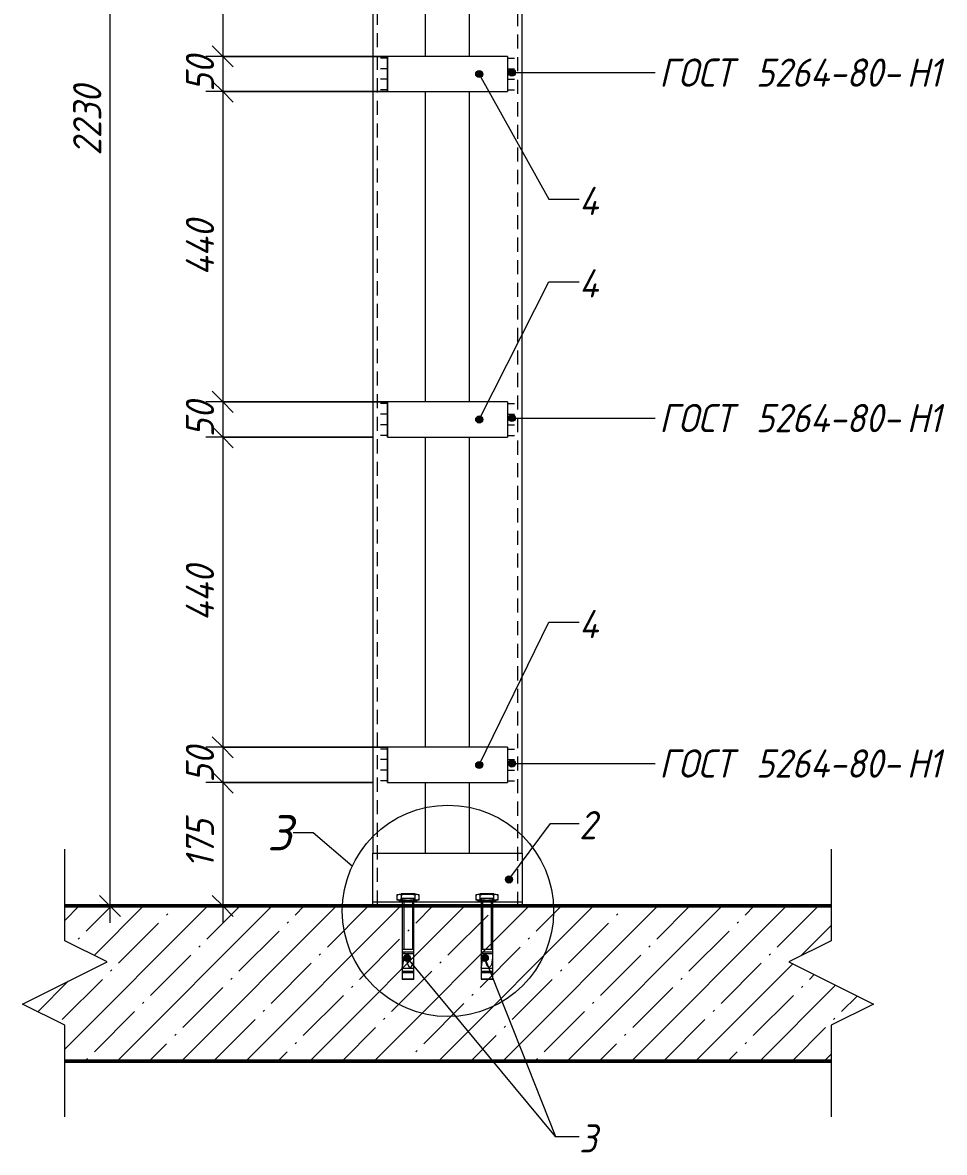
# Model space of a CAD drawing. Header units: millimetres. Extents: x -11164 to -4227, y -523 to 5092.
# Drawn here: x -11103 to -9795, y -480 to 1123 of the extents above; entities that cross this region are included whole.
import ezdxf

# ---------------------------------------------------------------- set-up
doc = ezdxf.new("R2010")
doc.units = ezdxf.units.MM
doc.linetypes.add('200_ШТРИХ_ш1п0_6_', pattern=[32, 20, -12])
for name, color, linetype, lineweight in [('A-ANNO-DIMS', 7, 'Continuous', 9), ('A-ANNO-DIMS-20', 7, 'Continuous', 9), ('A-DETL-1', 7, 'Continuous', 5), ('A-DETL-2', 7, '200_ШТРИХ_ш1п0_6_', 5), ('A-DETL-GENF-1', 7, 'Continuous', 5), ('A-FLOR-FNSH-1', 7, 'Continuous', 50), ('A-FLOR-PATT-1', 7, 'Continuous', 5), ('A-GENM', 7, 'Continuous', 9), ('A-GENM-IDEN', 7, 'Continuous', 9), ('G-ANNO-TEXT', 7, 'Continuous', 9)]:
    doc.layers.add(name, color=color, linetype=linetype, lineweight=lineweight)
doc.styles.add('ISOCPEUR_I', font='isocpeui.ttf', dxfattribs={"width": 0.9, "height": 40})
doc.styles.add('ISOCPEUR_I_1', font='isocpeui.ttf', dxfattribs={"height": 50})
doc.dimstyles.new('ISO-2_0_0_9К_СРЕДНИЙ_1', dxfattribs={"dimscale": 304.8, "dimtxt": 39.839247, "dimasz": 0.098425, "dimexe": 0.07874, "dimexo": 0, "dimgap": 0, "dimtad": 1, "dimdec": 0, "dimzin": 0, "dimdsep": 46, "dimtxsty": 'ISOCPEUR_I', "dimblk1": 'OBLIQUE', "dimblk2": 'OBLIQUE', "dimsah": 1, "dimcen": 0.09, "dimdle": 0.07874, "dimazin": 0, "dimtfac": 1, "dimtdec": 4, "dimtix": 1, "dimtmove": 0, "dimatfit": 3, "dimfxl": 1, "dimtvp": 1, "dimtolj": 1, "dimtzin": 0, "dimarcsym": 2})

# ---------------------------------------------------------------- blocks, each defined once
blk = doc.blocks.new('Стойка_Влож_Полоса боковая - Полоса-27101091-АР1_1_СМ-3')
at = {"layer": 'A-GENM'}
for p, q in [((-10585, 2005), (-10585, 2055)), ((-10415, 2055), (-10585, 2055)), ((-10415, 2055), (-10415, 2005)), ((-10585, 2005), (-10415, 2005))]:
    blk.add_line(p, q, dxfattribs=at)
blk = doc.blocks.new('Стойка_Влож_Уголок - Уголок-25666527-АР1_1_СМ-3')
at = {"layer": 'A-GENM'}
for p, q in [((-10394, -55), (-10394, 2100)), ((-10469, 1515), (-10469, 1075)), ((-10469, 1025), (-10469, 585)), ((-10469, 535), (-10469, 95)), ((-10469, 45), (-10469, -55))]:
    blk.add_line(p, q, dxfattribs=at)
blk = doc.blocks.new('Стойка_Влож_Уголок - Уголок-25666528-АР1_1_СМ-3')
at = {"layer": 'A-GENM'}
for p, q in [((-10606, 2100), (-10606, -55)), ((-10531, 1075), (-10531, 1515)), ((-10531, 585), (-10531, 1025)), ((-10531, 95), (-10531, 535)), ((-10531, -55), (-10531, 45))]:
    blk.add_line(p, q, dxfattribs=at)
blk = doc.blocks.new('Стойка_Влож_Анкерный болт - Анкерный болт-25666529-АР1_1_СМ-3')
at = {"layer": 'A-GENM'}
for p, q in [((-10566, -119), (-10566, -124)), ((-10566, -119), (-10556, -119)), ((-10556, -119), (-10546, -119)), ((-10546, -124), (-10546, -119))]:
    blk.add_line(p, q, dxfattribs=at)
blk = doc.blocks.new('Стойка_Влож_Уголок_Опорный - Уголок-25666530-АР1_1_СМ-3')
at = {"layer": 'A-GENM'}
for p, q in [((-10606, -124), (-10606, -55)), ((-10606, -55), (-10394, -55)), ((-10394, -55), (-10394, -124)), ((-10606, -130), (-10606, -124)), ((-10606, -124), (-10394, -124)), ((-10394, -124), (-10394, -130))]:
    blk.add_line(p, q, dxfattribs=at)
blk = doc.blocks.new('DET_L_Линия разрыва1 - М20-27085586-АР1_1_СМ-3')
at = {"layer": 'A-DETL-GENF-1'}
for p, q in [((-11043.1, -179.3), (-11043.1, -49.3)), ((-10983.1, -209.3), (-11043.1, -179.3)), ((-11103.1, -269.3), (-10983.1, -209.3)), ((-11043.1, -299.3), (-11103.1, -269.3)), ((-11043.1, -429.3), (-11043.1, -299.3))]:
    blk.add_line(p, q, dxfattribs=at)
blk = doc.blocks.new('DET_L_Линия разрыва1 - М20-27087724-АР1_1_СМ-3')
at = {"layer": 'A-DETL-GENF-1'}
for p, q in [((-9955.5, -49.3), (-9955.5, -179.3)), ((-9955.5, -179.3), (-10015.5, -209.3)), ((-10015.5, -209.3), (-9895.5, -269.3)), ((-9895.5, -269.3), (-9955.5, -299.3)), ((-9955.5, -299.3), (-9955.5, -429.3))]:
    blk.add_line(p, q, dxfattribs=at)
blk = doc.blocks.new('DIMBLOCK5-АР1_1_СМ-3')
at = {"layer": 'A-ANNO-DIMS-20', "lineweight": 20}
for p, q in [((-10819.1, 1515), (-10834.1, 1530)), ((-10819.1, 1515), (-10804.1, 1500)), ((-10819.1, 1075), (-10834.1, 1090)), ((-10819.1, 1075), (-10804.1, 1060))]:
    blk.add_line(p, q, dxfattribs=at)
at = {"layer": 'A-ANNO-DIMS-20'}
for p, q in [((-10585, 1515), (-10843.1, 1515)), ((-10819.1, 1515), (-10819.1, 1075)), ((-10819.1, 1515), (-10585, 1515)), ((-10585, 1075), (-10843.1, 1075)), ((-10819.1, 1075), (-10585, 1075))]:
    blk.add_line(p, q, dxfattribs=at)
at = {"layer": 'A-ANNO-DIMS-20', "color": 0, "insert": (-10871.4, 1254), "char_height": 40, "width": 98.372, "attachment_point": 1, "rotation": 90, "line_spacing_factor": 1.149209, "style": 'ISOCPEUR_I'}
blk.add_mtext('440', dxfattribs=at)
blk = doc.blocks.new('_Oblique')
at = {"color": 0, "linetype": 'ByBlock', "lineweight": -2}
blk.add_line((-0.5, -0.5), (0.5, 0.5), dxfattribs=at)
blk = doc.blocks.new('DIMBLOCK6-АР1_1_СМ-3')
at = {"layer": 'A-ANNO-DIMS-20', "lineweight": 20}
for p, q in [((-10819.1, 1075), (-10834.1, 1090)), ((-10819.1, 1075), (-10804.1, 1060)), ((-10819.1, 1025), (-10834.1, 1040)), ((-10819.1, 1025), (-10804.1, 1010))]:
    blk.add_line(p, q, dxfattribs=at)
at = {"layer": 'A-ANNO-DIMS-20'}
for p, q in [((-10585, 1075), (-10843.1, 1075)), ((-10819.1, 1075), (-10819.1, 1025)), ((-10819.1, 1075), (-10585, 1075)), ((-10585, 1025), (-10843.1, 1025)), ((-10819.1, 1025), (-10585, 1025))]:
    blk.add_line(p, q, dxfattribs=at)
at = {"layer": 'A-ANNO-DIMS-20', "color": 0, "insert": (-10871.4, 1024.7), "char_height": 40, "width": 60.678, "attachment_point": 1, "rotation": 90, "line_spacing_factor": 1.149209, "style": 'ISOCPEUR_I'}
blk.add_mtext('50', dxfattribs=at)
blk = doc.blocks.new('DIMBLOCK7-АР1_1_СМ-3')
at = {"layer": 'A-ANNO-DIMS-20', "lineweight": 20}
for p, q in [((-10819.1, 1025), (-10834.1, 1040)), ((-10819.1, 1025), (-10804.1, 1010)), ((-10819.1, 585), (-10834.1, 600)), ((-10819.1, 585), (-10804.1, 570))]:
    blk.add_line(p, q, dxfattribs=at)
at = {"layer": 'A-ANNO-DIMS-20'}
for p, q in [((-10585, 1025), (-10843.1, 1025)), ((-10819.1, 1025), (-10819.1, 585)), ((-10819.1, 1025), (-10585, 1025)), ((-10585, 585), (-10843.1, 585)), ((-10819.1, 585), (-10585, 585))]:
    blk.add_line(p, q, dxfattribs=at)
at = {"layer": 'A-ANNO-DIMS-20', "color": 0, "insert": (-10871.4, 764), "char_height": 40, "width": 98.372, "attachment_point": 1, "rotation": 90, "line_spacing_factor": 1.149209, "style": 'ISOCPEUR_I'}
blk.add_mtext('440', dxfattribs=at)
blk = doc.blocks.new('DIMBLOCK8-АР1_1_СМ-3')
at = {"layer": 'A-ANNO-DIMS-20', "lineweight": 20}
for p, q in [((-10819.1, 585), (-10834.1, 600)), ((-10819.1, 585), (-10804.1, 570)), ((-10819.1, 535), (-10834.1, 550)), ((-10819.1, 535), (-10804.1, 520))]:
    blk.add_line(p, q, dxfattribs=at)
at = {"layer": 'A-ANNO-DIMS-20'}
for p, q in [((-10585, 585), (-10843.1, 585)), ((-10819.1, 585), (-10819.1, 535)), ((-10819.1, 585), (-10585, 585)), ((-10606, 535), (-10843.1, 535)), ((-10819.1, 535), (-10606, 535))]:
    blk.add_line(p, q, dxfattribs=at)
at = {"layer": 'A-ANNO-DIMS-20', "color": 0, "insert": (-10871.4, 534.7), "char_height": 40, "width": 60.678, "attachment_point": 1, "rotation": 90, "line_spacing_factor": 1.149209, "style": 'ISOCPEUR_I'}
blk.add_mtext('50', dxfattribs=at)
blk = doc.blocks.new('DIMBLOCK9-АР1_1_СМ-3')
at = {"layer": 'A-ANNO-DIMS-20', "lineweight": 20}
for p, q in [((-10819.1, 535), (-10834.1, 550)), ((-10819.1, 535), (-10804.1, 520)), ((-10819.1, 95), (-10834.1, 110)), ((-10819.1, 95), (-10804.1, 80))]:
    blk.add_line(p, q, dxfattribs=at)
at = {"layer": 'A-ANNO-DIMS-20'}
for p, q in [((-10606, 535), (-10843.1, 535)), ((-10819.1, 535), (-10819.1, 95)), ((-10819.1, 535), (-10606, 535)), ((-10585, 95), (-10843.1, 95)), ((-10819.1, 95), (-10585, 95))]:
    blk.add_line(p, q, dxfattribs=at)
at = {"layer": 'A-ANNO-DIMS-20', "color": 0, "insert": (-10871.4, 274), "char_height": 40, "width": 98.372, "attachment_point": 1, "rotation": 90, "line_spacing_factor": 1.149209, "style": 'ISOCPEUR_I'}
blk.add_mtext('440', dxfattribs=at)
blk = doc.blocks.new('DIMBLOCK10-АР1_1_СМ-3')
at = {"layer": 'A-ANNO-DIMS-20', "lineweight": 20}
for p, q in [((-10819.1, 95), (-10834.1, 110)), ((-10819.1, 95), (-10804.1, 80)), ((-10819.1, 45), (-10834.1, 60)), ((-10819.1, 45), (-10804.1, 30))]:
    blk.add_line(p, q, dxfattribs=at)
at = {"layer": 'A-ANNO-DIMS-20'}
for p, q in [((-10585, 95), (-10843.1, 95)), ((-10819.1, 95), (-10819.1, 45)), ((-10819.1, 95), (-10585, 95)), ((-10606, 45), (-10843.1, 45)), ((-10819.1, 45), (-10606, 45))]:
    blk.add_line(p, q, dxfattribs=at)
at = {"layer": 'A-ANNO-DIMS-20', "color": 0, "insert": (-10871.4, 44.7), "char_height": 40, "width": 60.678, "attachment_point": 1, "rotation": 90, "line_spacing_factor": 1.149209, "style": 'ISOCPEUR_I'}
blk.add_mtext('50', dxfattribs=at)
blk = doc.blocks.new('DIMBLOCK11-АР1_1_СМ-3')
at = {"layer": 'A-ANNO-DIMS-20', "lineweight": 20}
for p, q in [((-10819.1, 45), (-10834.1, 60)), ((-10819.1, 45), (-10804.1, 30)), ((-10819.1, -130), (-10834.1, -115)), ((-10819.1, -130), (-10804.1, -145))]:
    blk.add_line(p, q, dxfattribs=at)
at = {"layer": 'A-ANNO-DIMS-20'}
for p, q in [((-10606, 45), (-10843.1, 45)), ((-10819.1, 45), (-10819.1, -154)), ((-10819.1, 45), (-10606, 45)), ((-10797.9, -130), (-10843.1, -130)), ((-10819.1, -130), (-10797.9, -130))]:
    blk.add_line(p, q, dxfattribs=at)
at = {"layer": 'A-ANNO-DIMS-20', "color": 0, "insert": (-10871.4, -76.6), "char_height": 40, "width": 81.824, "attachment_point": 1, "rotation": 90, "line_spacing_factor": 1.149209, "style": 'ISOCPEUR_I'}
blk.add_mtext('175', dxfattribs=at)
blk = doc.blocks.new('DIMBLOCK12-АР1_1_СМ-3')
at = {"layer": 'A-ANNO-DIMS-20'}
for p, q in [((-10979.1, 2124), (-10979.1, -154)), ((-10687, 2100), (-11003.1, 2100)), ((-10979.1, 2100), (-10687, 2100)), ((-10957.9, -130), (-11003.1, -130)), ((-10979.1, -130), (-10957.9, -130))]:
    blk.add_line(p, q, dxfattribs=at)
at = {"layer": 'A-ANNO-DIMS-20', "lineweight": 20}
for p, q in [((-10979.1, 2100), (-10994.1, 2115)), ((-10979.1, 2100), (-10964.1, 2085)), ((-10979.1, -130), (-10994.1, -115)), ((-10979.1, -130), (-10964.1, -145))]:
    blk.add_line(p, q, dxfattribs=at)
at = {"layer": 'A-ANNO-DIMS-20', "color": 0, "insert": (-11031.4, 934.4), "char_height": 40, "width": 121.356, "attachment_point": 1, "rotation": 90, "line_spacing_factor": 1.149209, "style": 'ISOCPEUR_I'}
blk.add_mtext('2230', dxfattribs=at)

msp = doc.modelspace()

# ---------------------------------------------------------------- hatches: boundary and pattern name
at = {"layer": 'A-FLOR-PATT-1'}
h = msp.add_hatch(dxfattribs=at)
h.set_pattern_fill('FP_1', color=256, style=0, pattern_type=2)
h.set_pattern_definition([(45, (-9142.31, 4305), (-45.6197, 45.6197), []), (45, (-9096.69, 4305), (-45.6197, 45.6197), [80.645, -16.129, 2.682, -13.447])])
h.paths.add_polyline_path([(-9955.5, -350), (-9955.5, -299.3), (-9895.5, -269.3), (-10015.5, -209.3), (-9955.5, -179.3), (-9955.5, -130), (-11043.1, -130), (-11043.1, -179.3), (-10983.1, -209.3), (-11103.1, -269.3), (-11043.1, -299.3), (-11043.1, -350), (-10015.5, -350)], flags=0)
at = {"layer": 'A-GENM-IDEN'}
h = msp.add_hatch(color=256, dxfattribs=at)
edge = h.paths.add_edge_path(flags=0)
edge.add_arc((-10455, 1050), 5, 0, 360)
h = msp.add_hatch(color=256, dxfattribs=at)
edge = h.paths.add_edge_path(flags=0)
edge.add_arc((-10455, 560), 5, 0, 360)
h = msp.add_hatch(color=256, dxfattribs=at)
edge = h.paths.add_edge_path(flags=0)
edge.add_arc((-10455, 70), 5, 0, 360)
h = msp.add_hatch(color=256, dxfattribs=at)
edge = h.paths.add_edge_path(flags=0)
edge.add_arc((-10412.7, -92.5), 5, 0, 360)
h = msp.add_hatch(color=256, dxfattribs=at)
edge = h.paths.add_edge_path(flags=0)
edge.add_arc((-10557.4, -203.9), 5, 0, 360)
h = msp.add_hatch(color=256, dxfattribs=at)
edge = h.paths.add_edge_path(flags=0)
edge.add_arc((-10447.1, -203.9), 5, 0, 360)
at = {"layer": 'G-ANNO-TEXT'}
h = msp.add_hatch(color=256, dxfattribs=at)
edge = h.paths.add_edge_path(flags=0)
edge.add_arc((-10408.5, 1052), 5, 0, 360)
h = msp.add_hatch(color=256, dxfattribs=at)
edge = h.paths.add_edge_path(flags=0)
edge.add_arc((-10408.5, 562), 5, 0, 360)
h = msp.add_hatch(color=256, dxfattribs=at)
edge = h.paths.add_edge_path(flags=0)
edge.add_arc((-10408.5, 72), 5, 0, 360)

# ---------------------------------------------------------------- linework, layer by layer
at = {"layer": 'A-DETL-1'}
for p, q in [((-10585, 1075), (-10585, 1025)), ((-10415, 1075), (-10415, 1025)), ((-10585, 1072.5), (-10595, 1072.5)), ((-10415, 1072.5), (-10405, 1072.5)), ((-10585, 1057.5), (-10595, 1057.5)), ((-10585, 1042.5), (-10595, 1042.5)), ((-10415, 1057.5), (-10405, 1057.5)), ((-10415, 1042.5), (-10405, 1042.5)), ((-10585, 1027.5), (-10595, 1027.5)), ((-10415, 1027.5), (-10405, 1027.5)), ((-10585, 582.5), (-10595, 582.5)), ((-10585, 585), (-10585, 535)), ((-10415, 585), (-10415, 535)), ((-10415, 582.5), (-10405, 582.5)), ((-10585, 567.5), (-10595, 567.5)), ((-10415, 567.5), (-10405, 567.5)), ((-10585, 552.5), (-10595, 552.5)), ((-10415, 552.5), (-10405, 552.5)), ((-10585, 537.5), (-10595, 537.5)), ((-10415, 537.5), (-10405, 537.5)), ((-10585, 92.5), (-10595, 92.5)), ((-10585, 95), (-10585, 45)), ((-10415, 95), (-10415, 45)), ((-10415, 92.5), (-10405, 92.5)), ((-10585, 77.5), (-10595, 77.5)), ((-10415, 77.5), (-10405, 77.5)), ((-10585, 62.5), (-10595, 62.5)), ((-10415, 62.5), (-10405, 62.5)), ((-10585, 47.5), (-10595, 47.5)), ((-10415, 47.5), (-10405, 47.5)), ((-10571.4, -113.6), (-10565.9, -112.8)), ((-10571.4, -121.8), (-10571.4, -113.6)), ((-10565.9, -122.6), (-10571.4, -121.8)), ((-10543.3, -122.6), (-10568.7, -122.6)), ((-10568.7, -122.6), (-10568.7, -124)), ((-10543.3, -124), (-10568.7, -124)), ((-10546.1, -112.8), (-10565.9, -112.8)), ((-10565.9, -112.8), (-10565.9, -122.6)), ((-10546.1, -122.6), (-10565.9, -122.6)), ((-10564.3, -124), (-10564.3, -234)), ((-10562.2, -124), (-10562.2, -191.1)), ((-10561.5, -124), (-10559.5, -124)), ((-10549.8, -124), (-10549.8, -191.1)), ((-10547.7, -234), (-10547.7, -124)), ((-10546.1, -112.8), (-10540.6, -113.6)), ((-10546.1, -122.6), (-10546.1, -112.8)), ((-10540.6, -121.8), (-10546.1, -122.6)), ((-10543.3, -124), (-10543.3, -122.6)), ((-10540.6, -113.6), (-10540.6, -121.8)), ((-10459.4, -113.6), (-10453.9, -112.8)), ((-10459.4, -121.8), (-10459.4, -113.6)), ((-10453.9, -122.6), (-10459.4, -121.8)), ((-10431.3, -122.6), (-10456.7, -122.6)), ((-10456.7, -122.6), (-10456.7, -124)), ((-10431.3, -124), (-10456.7, -124)), ((-10434.1, -112.8), (-10453.9, -112.8)), ((-10453.9, -112.8), (-10453.9, -122.6)), ((-10434.1, -122.6), (-10453.9, -122.6)), ((-10452.3, -124), (-10452.3, -234)), ((-10450.2, -124), (-10450.2, -191.1)), ((-10449.5, -124), (-10447.5, -124)), ((-10437.8, -124), (-10437.8, -191.1)), ((-10435.7, -234), (-10435.7, -124)), ((-10434.1, -112.8), (-10428.6, -113.6)), ((-10434.1, -122.6), (-10434.1, -112.8)), ((-10428.6, -121.8), (-10434.1, -122.6)), ((-10431.3, -124), (-10431.3, -122.6)), ((-10428.6, -113.6), (-10428.6, -121.8)), ((-10564.3, -191.1), (-10547.7, -191.1)), ((-10452.3, -191.1), (-10435.7, -191.1)), ((-10564.3, -195.2), (-10547.7, -195.2)), ((-10564.3, -197.3), (-10547.7, -197.3)), ((-10562.2, -195.2), (-10562.2, -197.3)), ((-10562.1, -195.2), (-10562.1, -197.3)), ((-10452.3, -195.2), (-10435.7, -195.2)), ((-10452.3, -197.3), (-10435.7, -197.3)), ((-10450.2, -195.2), (-10450.2, -197.3)), ((-10450.1, -195.2), (-10450.1, -197.3)), ((-10564.3, -218.2), (-10547.7, -218.2)), ((-10564.3, -222.4), (-10547.7, -222.4)), ((-10452.3, -218.2), (-10435.7, -218.2)), ((-10452.3, -222.4), (-10435.7, -222.4)), ((-10547.7, -234), (-10564.3, -234)), ((-10564.3, -234), (-10547.7, -234)), ((-10563.3, -224.4), (-10548.7, -224.4)), ((-10435.7, -234), (-10452.3, -234)), ((-10452.3, -234), (-10435.7, -234)), ((-10451.3, -224.4), (-10436.7, -224.4))]:
    msp.add_line(p, q, dxfattribs=at)
msp.add_circle((-10499.3, -137), 150, dxfattribs=at)
for centre, radius, start, end in [((-10568.3, -118.1), 4.23, 56.0803, 137.7236), ((-10568.3, -117.3), 4.23, 222.2764, 303.9197), ((-10556, -156.5), 42.8, 76.6145, 103.3855), ((-10556, -78.8), 42.8, 256.6145, 283.3855), ((-10543.7, -118.1), 4.23, 42.2764, 123.9197), ((-10543.7, -117.3), 4.23, 236.0803, 317.7236), ((-10456.3, -118.1), 4.23, 56.0803, 137.7236), ((-10456.3, -117.3), 4.23, 222.2764, 303.9197), ((-10444, -156.5), 42.8, 76.6145, 103.3855), ((-10444, -78.8), 42.8, 256.6145, 283.3855), ((-10431.7, -118.1), 4.23, 42.2764, 123.9197), ((-10431.7, -117.3), 4.23, 236.0803, 317.7236), ((-10563.1, -223.1), 1.38, 210.8995, 261.2766), ((-10548.9, -223.1), 1.38, 278.7234, 329.1005), ((-10451.1, -223.1), 1.38, 210.8995, 261.2766), ((-10436.9, -223.1), 1.38, 278.7234, 329.1005)]:
    msp.add_arc(centre, radius, start, end, dxfattribs=at)
for points in [[(-10564.3, -218.2), (-10563.1, -213.5), (-10560.6, -188), (-10556.9, -225.5), (-10547.7, -213.5), (-10547.7, -202.5)], [(-10452.3, -218.2), (-10451.1, -213.5), (-10448.6, -188), (-10444.9, -225.5), (-10435.7, -213.5), (-10435.7, -202.5)]]:
    msp.add_open_spline(points, degree=3, knots=[3.947128, 3.947128, 3.947128, 3.947128, 10.095996, 20.129437, 28.583816, 28.583816, 28.583816, 28.583816], dxfattribs=at)
at = {"layer": 'A-DETL-2'}
for p, q in [((-10600, 2100), (-10600, -130)), ((-10400, -130), (-10400, 2100))]:
    msp.add_line(p, q, dxfattribs=at)
at = {"layer": 'A-FLOR-FNSH-1'}
for p, q in [((-9955.5, -130), (-11043.1, -130)), ((-11043.1, -350), (-9955.5, -350))]:
    msp.add_line(p, q, dxfattribs=at)
at = {"layer": 'A-GENM-IDEN'}
for p, q in [((-10455, 1050), (-10356, 872.5)), ((-10356, 872.5), (-10313.1, 872.5)), ((-10455, 560), (-10356, 755.4)), ((-10356, 755.4), (-10313.1, 755.4)), ((-10455, 70), (-10356, 272.3)), ((-10356, 272.3), (-10313.1, 272.3)), ((-10412.7, -92.5), (-10353.6, -12.9)), ((-10353.6, -12.9), (-10313.1, -12.9)), ((-10557.4, -203.9), (-10347.1, -457.2)), ((-10447.1, -203.9), (-10346.9, -457.2)), ((-10347.1, -457.2), (-10313.1, -457.2)), ((-10346.9, -457.2), (-10313.1, -457.2))]:
    msp.add_line(p, q, dxfattribs=at)
for centre in [(-10455, 1050), (-10455, 560), (-10455, 70), (-10412.7, -92.5), (-10557.4, -203.9), (-10447.1, -203.9)]:
    msp.add_circle(centre, 5, dxfattribs=at)
at = {"layer": 'G-ANNO-TEXT'}
for p, q in [((-10408.5, 1052), (-10205.4, 1052)), ((-10408.5, 562), (-10205.4, 562)), ((-10408.5, 72), (-10205.4, 72)), ((-10690.6, -26.2), (-10719, -26.2)), ((-10635.4, -73.7), (-10690.6, -26.2))]:
    msp.add_line(p, q, dxfattribs=at)
for centre in [(-10408.5, 1052), (-10408.5, 562), (-10408.5, 72)]:
    msp.add_circle(centre, 5, dxfattribs=at)

# ---------------------------------------------------------------- block references
at = {"layer": 'A-DETL-GENF-1'}
for name in ['DET_L_Линия разрыва1 - М20-27085586-АР1_1_СМ-3', 'DET_L_Линия разрыва1 - М20-27087724-АР1_1_СМ-3']:
    msp.add_blockref(name, (0, 0), dxfattribs=at)
at = {"layer": 'A-GENM'}
for name, p in [('Стойка_Влож_Уголок - Уголок-25666528-АР1_1_СМ-3', (0, 0)), ('Стойка_Влож_Уголок - Уголок-25666527-АР1_1_СМ-3', (0, 0)), ('Стойка_Влож_Полоса боковая - Полоса-27101091-АР1_1_СМ-3', (0, -980)), ('Стойка_Влож_Полоса боковая - Полоса-27101091-АР1_1_СМ-3', (0, -1470)), ('Стойка_Влож_Полоса боковая - Полоса-27101091-АР1_1_СМ-3', (0, -1960)), ('Стойка_Влож_Уголок_Опорный - Уголок-25666530-АР1_1_СМ-3', (0, 0)), ('Стойка_Влож_Анкерный болт - Анкерный болт-25666529-АР1_1_СМ-3', (0, 0)), ('Стойка_Влож_Анкерный болт - Анкерный болт-25666529-АР1_1_СМ-3', (112, 0))]:
    msp.add_blockref(name, p, dxfattribs=at)

# ---------------------------------------------------------------- texts
at = {"layer": 'A-GENM-IDEN', "char_height": 40, "attachment_point": 1, "style": 'ISOCPEUR_I'}
for s, insert, width in [('\\fISOCPEUR|b0|i1|c204|p34|;\\W.9;4', (-10313.1, 890), 37.519), ('\\fISOCPEUR|b0|i1|c204|p34|;\\W.9;4', (-10313.1, 773), 37.519), ('\\fISOCPEUR|b0|i1|c204|p34|;\\W.9;4', (-10313.1, 289.9), 37.519), ('\\fISOCPEUR|b0|i1|c204|p34|;\\W.9;2', (-10313.1, 4.6), 31.747), ('\\fISOCPEUR|b0|i1|c204|p34|;\\W.9;3', (-10313.1, -439.7), 31.747), ('\\fISOCPEUR|b0|i1|c204|p34|;\\W.9;3', (-10313.1, -439.7), 31.747)]:
    msp.add_mtext(s, dxfattribs=dict(at, insert=insert, width=width))
at = {"layer": 'G-ANNO-TEXT', "attachment_point": 1}
for s, insert, char_height, width, style in [('ГОСТ', (-10199.4, 1072), 40, 138.532, 'ISOCPEUR_I'), (' 5264-80-', (-10085.1, 1072), 40, 287.164, 'ISOCPEUR_I'), ('\\fISOCPEUR|b0|i1|c204|p34|;\\W.9;Н', (-9848.1, 1072), 40, 37.519, 'ISOCPEUR_I'), ('\\fISOCPEUR|b0|i1|c204|p34|;\\W.9;1', (-9817.2, 1072), 40, 23.089, 'ISOCPEUR_I'), ('ГОСТ', (-10199.4, 582), 40, 138.532, 'ISOCPEUR_I'), (' 5264-80-', (-10085.1, 582), 40, 287.164, 'ISOCPEUR_I'), ('\\fISOCPEUR|b0|i1|c204|p34|;\\W.9;Н', (-9848.1, 582), 40, 37.519, 'ISOCPEUR_I'), ('\\fISOCPEUR|b0|i1|c204|p34|;\\W.9;1', (-9817.2, 582), 40, 23.089, 'ISOCPEUR_I'), ('ГОСТ', (-10199.4, 92), 40, 138.532, 'ISOCPEUR_I'), (' 5264-80-', (-10085.1, 92), 40, 287.164, 'ISOCPEUR_I'), ('\\fISOCPEUR|b0|i1|c204|p34|;\\W.9;Н', (-9848.1, 92), 40, 37.519, 'ISOCPEUR_I'), ('\\fISOCPEUR|b0|i1|c204|p34|;\\W.9;1', (-9817.2, 92), 40, 23.089, 'ISOCPEUR_I'), ('\\fISOCPEUR|b0|i1|c204|p34|;3', (-10756, -1.2), 50, 44.895, 'ISOCPEUR_I_1')]:
    msp.add_mtext(s, dxfattribs=dict(at, insert=insert, char_height=char_height, width=width, style=style))

# ---------------------------------------------------------------- dimensions: what is measured, and where the dimension line sits
at = {"layer": 'A-ANNO-DIMS'}
for base, p1, p2, override, picture, middle in [((-10979.1, -130), (-10687, 2100), (-10957.9, -130), {"dimpost": '<>', "dimfxl": 2246.398305}, 'DIMBLOCK12-АР1_1_СМ-3', (-10999.1, 985)), ((-10819.1, 1075), (-10585, 1515), (-10585, 1075), {"dimpost": '<>', "dimfxl": 440}, 'DIMBLOCK5-АР1_1_СМ-3', (-10839.1, 1295)), ((-10819.1, 1025), (-10585, 1075), (-10585, 1025), {"dimpost": '<>', "dimfxl": 50}, 'DIMBLOCK6-АР1_1_СМ-3', (-10839.1, 1050)), ((-10819.1, 585), (-10585, 1025), (-10585, 585), {"dimpost": '<>', "dimfxl": 440}, 'DIMBLOCK7-АР1_1_СМ-3', (-10839.1, 805)), ((-10819.1, 535), (-10585, 585), (-10606, 535), {"dimpost": '<>', "dimfxl": 54.230987}, 'DIMBLOCK8-АР1_1_СМ-3', (-10839.1, 560)), ((-10819.1, 95), (-10606, 535), (-10585, 95), {"dimpost": '<>', "dimfxl": 440.500851}, 'DIMBLOCK9-АР1_1_СМ-3', (-10839.1, 315)), ((-10819.1, 45), (-10585, 95), (-10606, 45), {"dimpost": '<>', "dimfxl": 54.230987}, 'DIMBLOCK10-АР1_1_СМ-3', (-10839.1, 70)), ((-10819.1, -130), (-10606, 45), (-10797.9, -130), {"dimpost": '<>', "dimfxl": 259.733023}, 'DIMBLOCK11-АР1_1_СМ-3', (-10839.4, -42.5))]:
    dim = msp.add_linear_dim(base=base, p1=p1, p2=p2, angle=90, dimstyle='ISO-2_0_0_9К_СРЕДНИЙ_1', override=override, dxfattribs=at)
    dim.commit()
    dim.dimension.update_dxf_attribs({"geometry": picture, "text_midpoint": middle})

doc.saveas('drawing.dxf')
